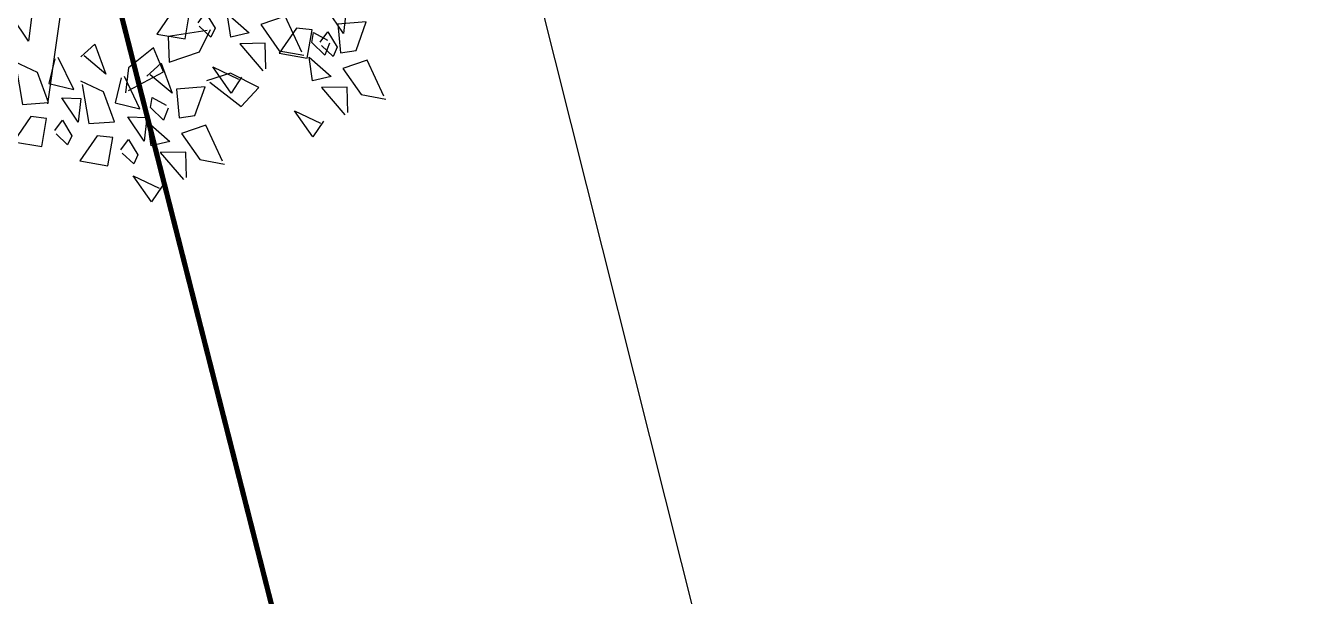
# Model space of a CAD drawing. Extents: x 671027 to 671614, y 802418 to 802669.
# Drawn here: x 671337.21 to 671344.65, y 802591.18 to 802594.46 of the extents above; entities that cross this region are included whole.
import ezdxf

# ---------------------------------------------------------------- set-up
doc = ezdxf.new("R2010")
doc.units = 0
for name, color, linetype in [('Pipe-Lateral-10 Bars-32mm', 7, 'Continuous'), ('plataform', 8, 'Continuous'), ('ROAD BORDER', 7, 'Continuous'), ('Roads boundry', 7, 'Continuous')]:
    doc.layers.add(name, color=color, linetype=linetype)
doc.styles.get("Standard").update_dxf_attribs({"font": 'arial.ttf'})
doc.linetypes.add('32mm', pattern='A,0.5,-0.2,["32mm",Standard,S=0.1,R=0,X=-0.1,Y=-0.05],-0.5', length=1.2)

# ---------------------------------------------------------------- blocks, each defined once
blk = doc.blocks.new('tg')
at = {"layer": 'plataform', "color": 2, "extrusion": (0.04100688207803799, -0.0577157786741523, 0.99749051349588)}
for p, q in [((2.187255595060378, 1.495116849795807, -0.04445261606789142), (2.324938780576304, 1.65659831070144, -0.04076930274518342)), ((2.32728233497528, 1.626711492210518, -0.04259492698142603), (2.412821702141628, 1.302776382437798, -0.06485465731690493)), ((2.208347554033935, 1.226135879422429, -0.06088321005974873), (2.187255595060378, 1.495116849795807, -0.04445261606789142)), ((2.412821702141628, 1.302776382437798, -0.06485465731690493), (2.208347554033935, 1.226135879422429, -0.06088321005974873)), ((2.221097013279177, 1.069509835231941, -0.07046987732990978), (2.387722830585517, 1.210695221338312, -0.0691507477407729)), ((2.387722830585517, 1.210695221338312, -0.0691507477407729), (2.498672677967079, 0.9649250476089151, -0.08793240431688631)), ((2.411354050686896, 0.7938585394461484, -0.0942408072422358), (2.221097013279177, 1.069509835231941, -0.07046987732990978)), ((2.806109076546818, 0.8958071259715439, -0.1045703598511451), (2.716258297738932, 1.087522234202254, -0.08978376604946009)), ((2.74446327280657, 1.077350180729184, -0.09153183888806299), (3.075186731591202, 1.021799811877202, -0.1083420946672502)), ((3.075186731591202, 1.021799811877202, -0.1083420946672502), (3.059953481256343, 0.8042587782422856, -0.120302992433155)), ((2.498672677967079, 0.9649250476089151, -0.08793240431688631), (2.423681829654925, 0.7665507022923634, -0.0963276610417855)), ((3.059953481256343, 0.8042587782422856, -0.120302992433155), (2.806109076546818, 0.8958071259715439, -0.1045703598511451))]:
    blk.add_line(p, q, dxfattribs=at)
at = {"layer": 'plataform', "color": 92, "extrusion": (0.04100688207803799, -0.0577157786741523, 0.99749051349588)}
for points, elevation in [([(2.949312896881378, 0.823010909725196), (3.141030579788123, 0.9958877892663366), (3.21332687899504, 0.7650263019624919), (2.982243671485094, 0.6929309003454289), (2.949312896881378, 0.823010909725196)], -0.04094036376160127), ([(2.502855360276216, 0.8903532772290216), (2.838408357314989, 0.8780805284295699), (2.852034796292548, 0.660104528397207), (2.588020813825752, 0.7180891362677155), (2.473520430033318, 0.8967960208853417)], -0.04094036375661461), ([(3.093148254039478, 0.6378614785157997), (3.015174489457017, 0.5628510875673827), (3.155413958684503, 0.501338725192124), (3.226952973674769, 0.5470505842504593), (3.122483184051831, 0.6314187347356787)], -0.0409403637682177), ([(3.183521850019331, 0.2894886067139363), (3.375239533061192, 0.4623654864457262), (3.447535832621242, 0.2315039990340845), (3.216452624717205, 0.1594085972670996), (3.183521850019331, 0.2894886067139363)], -0.04094036374541207), ([(2.490742369548204, 0.555183037109778), (2.692490646922631, 0.6337211827361815), (2.771221738979099, 0.4321584245757755), (2.484307576604279, 0.5258843080346745)], -0.04094036376745322), ([(2.826295754535761, 0.5429102033925177), (2.852791348302227, 0.3835315495279699), (3.048104876466122, 0.4327711629952368), (2.826295754535761, 0.5429102033925177)], -0.04094036376166352), ([(3.677703563501362, -0.1994679119429992), (3.799919262884364, -0.09379444435785733), (3.559776241949576, 0.03028990974476743), (3.691473627390872, -0.1728184218137433)], -0.04094036375724277), ([(2.737064313766495, 0.3568309741094242), (3.072617310967547, 0.3445582253358799), (3.086243750081012, 0.1265822254952791), (2.822229767708591, 0.1845668332974487), (2.707729383551549, 0.363273717602116)], -0.04094036375394589), ([(3.327357207665138, 0.1043391755844124), (3.249383442787028, 0.02932878441876218), (3.389622912337687, -0.03218357790035799), (3.461161926881137, 0.01352828133195321), (3.356692137745709, 0.097896431900546)], -0.04094036376093953), ([(2.724951323012607, 0.02166073415232251), (2.926699600509673, 0.1001988795487673), (3.00543069260583, -0.1013638783541299), (2.718516530230483, -0.007637994895974383)], -0.04094036376057576), ([(3.060504708025546, 0.009387900273241044), (3.087000301995512, -0.1499907533073108), (3.28231382976632, -0.1007511399901175), (3.060504708025546, 0.009387900273241044)], -0.04094036376692749), ([(3.313629503835103, -0.3152298649250819), (3.329115259862828, -0.1544077175771514), (3.127709652788451, -0.1516337044840272), (3.313629503835103, -0.3152298649250819)], -0.04094036376024986), ([(2.504368808404738, 0.3372070373084596), (2.413525113271992, 0.2035994702161047), (2.67753909550956, 0.1456148622236599), (2.497934058773069, 0.3079085051596042)], -0.04094036376200581), ([(3.031318927125145, -0.3381806729427646), (3.12599405334775, -0.285806182343341), (3.006351576830907, -0.1902208418572351), (2.925446514605192, -0.2159458419743903), (3.004636329950904, -0.3243935021194918)], -0.04094036375223453), ([(3.536571614138556, -0.7343088472665834), (3.215523531169123, -0.6359494934160907), (3.258549155102873, -0.4218280044653357), (3.498692176294361, -0.5459123586087576), (3.563254211543029, -0.7480960179680719)], -0.04094036375118586), ([(2.738577762153778, -0.1963152658522735), (2.647734066830225, -0.3299228328092813), (2.911748049364447, -0.3879074405846485), (2.732143012561584, -0.225613797742355)], -0.04094036376081184), ([(3.122563651962677, -0.5541513235639056), (2.892760200859519, -0.671762800072183), (2.882420630675282, -0.4300669693527321), (3.12427889877499, -0.4199786633971641), (3.122563651962677, -0.5541513235639056)], -0.04094036376793343), ([(2.206535969616123, -0.5007644819680698), (2.398253652496399, -0.3278876022643439), (2.470549951607673, -0.5587490895000672), (2.239466744207886, -0.630844491767705), (2.206535969616123, -0.5007644819680698)], -0.04094036376270049), ([(2.853850069309365, -0.9885032396331538), (2.976065768909642, -0.8828297723459483), (2.735922747814586, -0.7587454182695299), (2.867620133578742, -0.9618537497739145)], -0.04094036375838107), ([(2.350371326775063, -0.685913913179728), (2.272397562097751, -0.7609243040589108), (2.412637031352447, -0.8224366665972764), (2.4841760465992, -0.7767248075784693), (2.379706256800685, -0.692356656538124)], -0.04094036377355979), ([(2.489776009955184, -1.104265192980685), (2.505261765727212, -0.9434430455921136), (2.303856158787161, -0.9406690323094499), (2.489776009955184, -1.104265192980685)], -0.0409403637583186), ([(2.8108244458785, -1.202624729083043), (2.595648774628593, -1.226500205918237), (2.571539047571081, -1.011454044484655), (2.82459460246633, -1.175975059593862)], -0.04094036375411285), ([(3.3127597106219, -1.626139474908836), (3.434975409489488, -1.520466007241792), (3.194832388257783, -1.396381653356614), (3.326529774633092, -1.599489985007744)], -0.04094036375344051), ([(2.503607882359565, -1.504454778467942), (2.695325565646918, -1.331577899197343), (2.767621865056642, -1.562439386215024), (2.536538657304199, -1.634534788375752), (2.503607882359565, -1.504454778467942)], -0.04094036375955512), ([(3.269734086457885, -1.840260963980238), (3.054558415343836, -1.864136440625313), (3.030448688652922, -1.649090279883465), (3.283504242978025, -1.813611294586568)], -0.0409403637589926), ([(2.666375073920351, -1.764852235962073), (2.761050199885727, -1.7124777453226), (2.641407723653851, -1.616892405038915), (2.560502661563252, -1.642617404965417), (2.639692476813537, -1.751065065043667)], -0.04094036375664271), ([(2.647443239803009, -1.689604209881115), (2.569469475125648, -1.764614600761933), (2.709708944449089, -1.826126963203308), (2.7812479594131, -1.780415103983664), (2.676778169828368, -1.696046953239885)], -0.04094036377073021), ([(2.380590740231931, -1.78455548509735), (2.407086334173682, -1.943934138514635), (2.602399861944705, -1.894694525198707), (2.380590740231931, -1.78455548509735)], -0.04094036375679166)]:
    blk.add_lwpolyline(points, dxfattribs=dict(at, elevation=elevation))
at = {"layer": 'plataform', "color": 32, "extrusion": (0.04100688207803799, -0.0577157786741523, 0.99749051349588), "elevation": -0.04094036376384139}
blk.add_lwpolyline([(1.738282714701972, 0.3539571757005663), (2.860859647530944, 0.6694134861622328)], dxfattribs=at)
at = {"layer": 'plataform', "color": 2, "extrusion": (0.04100688207803799, -0.0577157786741523, 0.99749051349588)}
for points, elevation in [([(2.093197771299708, 0.8665489836792175), (2.11969336552542, 0.707170330059667), (2.315006893308921, 0.756409943796203), (2.093197771299708, 0.8665489836792175)], -0.04094036376419274), ([(3.63467793982499, -0.4135894009344936), (3.419502268507656, -0.437464877864833), (3.395392541708114, -0.2224187164718266), (3.648448096412342, -0.3869397314444168)], -0.04094036376999904), ([(2.757619798689386, -1.9808228866776), (2.527816347559973, -2.098434363024569), (2.517476777078555, -1.856738532522935), (2.759335045731189, -1.846650226388545), (2.757619798689386, -1.9808228866776)], -0.04094036376253696)]:
    blk.add_lwpolyline(points, dxfattribs=dict(at, elevation=elevation))
at = {"layer": 'plataform', "color": 108, "extrusion": (0.04100688207803799, -0.0577157786741523, 0.99749051349588)}
for points, elevation in [([(2.712718120354904, -1.523344175389619), (2.39167003703382, -1.424984821432369), (2.434695661033991, -1.210863332386324), (2.674838682508914, -1.334947686732755), (2.739400717732118, -1.537131345929644)], -0.04094036377410751), ([(2.948685650467554, -1.741901427972191), (2.964171406630922, -1.581079280432868), (2.762765799745556, -1.578305267476048), (2.948685650467554, -1.741901427972191)], -0.04094036375969347)]:
    blk.add_lwpolyline(points, dxfattribs=dict(at, elevation=elevation))
at = {"layer": 'plataform', "color": 98, "extrusion": (0.04100688207803799, -0.0577157786741523, 0.99749051349588), "elevation": -0.04094036375113935}
blk.add_lwpolyline([(3.171627761353911, -2.160980410298827), (2.850579677762165, -2.06262105672034), (2.893605301967103, -1.848499567390086), (3.133748323223795, -1.97258392143679), (3.198310358108333, -2.174767581109962)], dxfattribs=at)

msp = doc.modelspace()

# ---------------------------------------------------------------- linework, layer by layer
at = {"color": 0}
msp.add_line((671343.951402612, 802579.5763759634), (671336.3701071417, 802609.7324725178), dxfattribs=at)
at = {"layer": 'Pipe-Lateral-10 Bars-32mm', "color": 5, "linetype": '32mm', "const_width": 0.03, "elevation": 0.0088673163893923}
msp.add_lwpolyline([(671335.4052771316, 802603.7727212317), (671342.4378841046, 802576.1607668481), (671340.5899720093, 802575.4522509503)], dxfattribs=at)
at = {"layer": 'ROAD BORDER', "color": 0}
msp.add_arc((671356.4183857847, 802548.8972016472), 66.5000000000467, 47.97284086875054, 151.0589456224405, dxfattribs=at)
msp.add_arc((671356.4183857847, 802548.8972016472), 66.5000000000467, 47.97284086875054, 151.0589456224405, dxfattribs=at)
at = {"layer": 'ROAD BORDER'}
msp.add_arc((671356.456576219, 802548.9662537088), 64.00000000004441, 47.96386137253298, 151.0499661306829, dxfattribs=at)
at = {"layer": 'Roads boundry', "color": 3}
msp.add_lwpolyline([(671248.5910279385, 802451.9877095668, -0.06103334063775292), (671300.2366039508, 802580.0588673602, -0.4804273275002829), (671399.3166532884, 802596.50023423), (671471.7578529663, 802531.1958984801, -0.7201276442345739), (671452.8187047676, 802487.7241959309, 0.2244491123391406), (671290.8347020911, 802427.9603416859, -0.7647664495901305), (671248.5694266547, 802451.9070280312)], format="xyb", close=True, dxfattribs=at)
at = {"layer": 'Roads boundry'}
for centre in [(671356.4183857847, 802548.8972016472), (671356.4183857847, 802548.8972016472), (671356.4183943631, 802548.8972257797), (671356.4183943631, 802548.8972257797)]:
    msp.add_arc(centre, 66.5000000000467, 47.97284086875054, 151.0589456224405, dxfattribs=at)

# ---------------------------------------------------------------- block references
at = {"layer": 'plataform', "extrusion": (0.02429556639469112, -0.02787213729177239, -0.9993162009175823), "xscale": 0.6807066593267941, "yscale": 0.6807066593267941, "zscale": -0.6807066593267941, "rotation": 88.00247393690435}
msp.add_blockref('tg', (1033439.250865769, -163771.2311918052, -6059.576774540677), dxfattribs=at)

doc.saveas('drawing.dxf')
